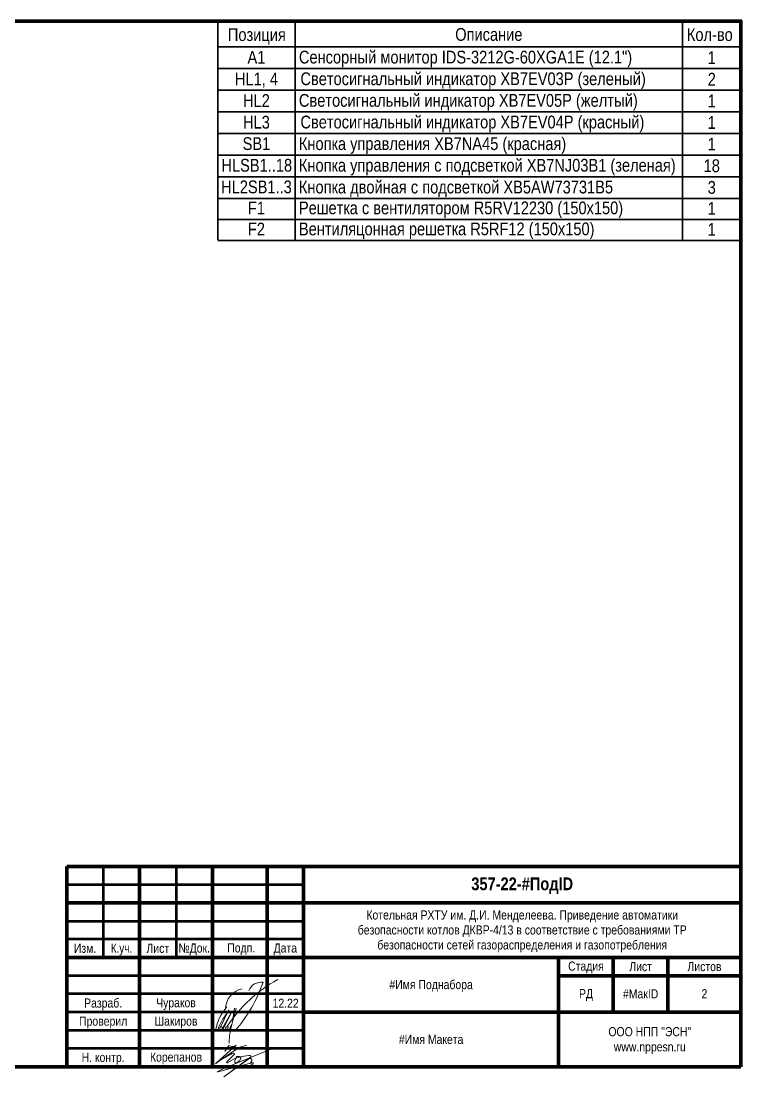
# Model space of a CAD drawing. Header units: millimetres. Extents: x -6000 to 26000, y -6000 to 26000.
# Drawn here: x 217.5 to 415, y -4443.7 to -4153.9 of the extents above; entities that cross this region are included whole.
import ezdxf

# ---------------------------------------------------------------- set-up
doc = ezdxf.new("R2010")
doc.units = ezdxf.units.MM
doc.header["$MEASUREMENT"] = 0
for name, color, linetype, lineweight in [('0_Ном._пера__1', 7, 'Continuous', 15), ('0_Ном._пера__241', 7, 'Continuous', 50), ('0_Ном._пера__246', 7, 'Continuous', 100), ('2D - Общий_Ном._пера__21', 7, 'Continuous', 30), ('Аннотация - Текст_Ном._пера__1', 7, 'Continuous', 15)]:
    doc.layers.add(name, color=color, linetype=linetype, lineweight=lineweight)
doc.layers.add('0_Ном._пера__9', color=7, linetype='Continuous', lineweight=15, true_color=0x3dad99)
doc.styles.add('СГЕНЕРИР_СТИЛЬ_1', font='')
doc.styles.add('СГЕНЕРИР_СТИЛЬ_4', font='')
doc.styles.get('СГЕНЕРИР_СТИЛЬ_1').set_extended_font_data('Arial Narrow')
doc.styles.get('СГЕНЕРИР_СТИЛЬ_4').set_extended_font_data('Arial Narrow', bold=True)

msp = doc.modelspace()

# ---------------------------------------------------------------- linework, layer by layer
at = {"layer": '0_Ном._пера__241', "color": 7, "linetype": 'Continuous', "lineweight": 50}
for p, q in [((240, -4385.93), (240, -4410.93)), ((260, -4385.93), (260, -4410.93)), ((230, -4390.93), (295, -4390.93)), ((230, -4400.93), (295, -4400.93)), ((295, -4405.93), (230, -4405.93)), ((295, -4415.93), (230, -4415.93)), ((295, -4420.93), (230, -4420.93)), ((295, -4425.93), (230, -4425.93)), ((295, -4430.93), (230, -4430.93)), ((295, -4435.93), (230, -4435.93))]:
    msp.add_line(p, q, dxfattribs=at)
at = {"layer": '0_Ном._пера__246', "color": 7, "linetype": 'Continuous', "lineweight": 100}
for p, q in [((415, -4385.93), (230, -4385.93)), ((230, -4385.93), (230, -4440.93)), ((250, -4385.93), (250, -4440.93)), ((270, -4385.93), (270, -4440.93)), ((285, -4385.93), (285, -4440.93)), ((295, -4385.93), (295, -4440.93)), ((415, -4395.93), (230, -4395.93)), ((415, -4410.93), (230, -4410.93)), ((365, -4440.93), (365, -4410.93)), ((380, -4410.93), (380, -4425.93)), ((395, -4410.93), (395, -4425.93)), ((415, -4415.93), (365, -4415.93)), ((415, -4425.93), (295, -4425.93))]:
    msp.add_line(p, q, dxfattribs=at)
at = {"layer": '0_Ном._пера__246', "color": 7, "linetype": 'Continuous', "lineweight": 100, "flags": 128}
msp.add_lwpolyline([(415, -4440.93), (415, -4153.93), (20, -4153.93), (20, -4440.93)], close=True, dxfattribs=at)
at = {"layer": '0_Ном._пера__9', "color": 135, "linetype": 'Continuous', "lineweight": 15, "true_color": 0x3dad99}
for p, q in [((274.54, -4425.27), (271.86, -4430.82)), ((272.35, -4430.92), (275.1, -4426.13)), ((275.1, -4426.13), (272.84, -4430.82)), ((275.49, -4428.57), (276.47, -4424.8)), ((275.49, -4428.57), (276.07, -4424.83)), ((274.27, -4429.99), (274.13, -4431.03)), ((274.53, -4431.08), (275.27, -4429.34)), ((273.33, -4430.92), (273.51, -4430.6))]:
    msp.add_line(p, q, dxfattribs=at)
at = {"layer": '0_Ном._пера__9', "color": 135, "linetype": 'Continuous', "lineweight": 15, "true_color": 0x3dad99, "flags": 128}
for points in [[(273.37, -4436.69), (274.48, -4435.05, -0.414214), (274.51, -4435.05), (274.64, -4435.14, 0.267949), (275.98, -4435.24), (276.48, -4435, -0.775573), (276.51, -4435.03), (271.17, -4439.78), (270.81, -4440.12), (270.95, -4439.98, 0.030067), (271.39, -4439.61), (276.91, -4435.92, -0.091908), (278.11, -4435.33), (279.12, -4435.07, -0.933541), (279.19, -4435.19)], [(271.87, -4439.3), (275.11, -4437.46, -0.08719), (275.64, -4437.22), (275.75, -4437.2, -0.702393), (275.98, -4437.54), (273.94, -4439.56, 0.136086), (273.9, -4439.67, 0.443716), (274.02, -4439.81), (274.18, -4439.81, 0.161222), (274.25, -4439.78), (276.29, -4438.58, -0.026522), (276.38, -4438.52, -0.768791), (276.46, -4438.59), (276.23, -4439.03, 0.105043), (276.11, -4439.44, 0.43472), (276.54, -4439.91, 0.16132), (276.66, -4439.86), (277.28, -4439.41, 0.102211), (277.56, -4439.09), (277.58, -4439.05, -0.023478), (277.62, -4438.99, 0.197304), (277.75, -4438.44, 0.161257), (277.69, -4438.32, 0.094433), (277.46, -4438.17), (277.44, -4438.16, 0.083774), (277.2, -4438.11, 0.05387), (276.8, -4438.13, 0.985858), (276.69, -4438.45), (278.65, -4438.01, -0.027151), (278.73, -4437.99), (280.02, -4437.85, -0.046388), (280.15, -4437.85), (280.38, -4437.87, -0.65616), (280.5, -4438.22), (273.14, -4443.69), (279.32, -4439.2), (280.16, -4438.64), (280.27, -4438.62, -0.038414), (280.38, -4438.62), (280.48, -4438.62), (280.5, -4438.62, -0.402341), (280.8, -4439.23, 0.020676), (280.78, -4439.28), (280.55, -4439.66, 0.467701), (280.83, -4440.27, 0.131652), (281.07, -4440.18, 0.726247), (280.97, -4439.81), (280.88, -4439.8, 0.115506), (280.74, -4439.81), (274.6, -4441.52), (271.6, -4442.35), (271.48, -4442.34, -0.747293), (271.44, -4442.19), (273.5, -4441.21), (286.93, -4435.74)]]:
    msp.add_lwpolyline(points, format="xyb", dxfattribs=at)
at = {"layer": '0_Ном._пера__9', "color": 135, "linetype": 'Continuous', "lineweight": 15, "true_color": 0x3dad99}
for centre, radius, start, end in [((306.41, -4450.76), 38.51, 118.6981, 146.8966), ((243.78, -4403.42), 42.61, 319.6537, 340.3805), ((283.34, -4421.21), 3.52, 80.6082, 161.7985), ((279.27, -4425.07), 5.66, 101.6434, 180.3746), ((283.79, -4433.16), 13.12, 138.6736, 169.7126), ((286.05, -4436.17), 15.59, 139.9163, 160.3208), ((272.19, -4430.62), 0.668, 353.3227, 96.6773), ((296.11, -4434.81), 21.55, 163.167, 179.0964), ((273.35, -4430.32), 0.661, 268.7016, 341.1724)]:
    msp.add_arc(centre, radius, start, end, dxfattribs=at)
msp.add_ellipse((273.9, -4430.39), major_axis=(0.248, 0.662), ratio=0.421875, dxfattribs=at)
at = {"layer": '2D - Общий_Ном._пера__21', "color": 7, "linetype": 'Continuous', "lineweight": 30}
for p, q in [((271.49, -4153.93), (271.49, -4213.94)), ((271.49, -4153.93), (415, -4153.93)), ((292.66, -4153.93), (292.66, -4213.94)), ((399.02, -4153.93), (399.02, -4214.02)), ((415, -4153.93), (415, -4214.11)), ((271.49, -4161.03), (415, -4161.03)), ((271.49, -4166.97), (415, -4166.97)), ((271.49, -4172.9), (415, -4172.9)), ((271.49, -4178.84), (415, -4178.84)), ((271.49, -4184.77), (415, -4184.77)), ((271.49, -4190.71), (415, -4190.71)), ((271.49, -4196.64), (415, -4196.64)), ((271.49, -4202.58), (415, -4202.58)), ((271.49, -4208.34), (415, -4208.34)), ((271.49, -4214.11), (415, -4214.11))]:
    msp.add_line(p, q, dxfattribs=at)

# ---------------------------------------------------------------- texts
at = {"layer": '0_Ном._пера__1', "color": 7, "linetype": 'Continuous', "lineweight": 15, "attachment_point": 5}
for s, insert, char_height, style in [('\\A1;{\\pqc;\\fArial Narrow|b1|i0|c204|p34;357-22\\fArial Narrow|b1|i0|c204|p34;-\\fArial Narrow|b1|i0|c204|p34;#ПодID}', (355, -4391.22), 3.5, 'СГЕНЕРИР_СТИЛЬ_4'), ('\\A1;{\\pqc;\\fArial Narrow|b0|i0|c204|p34;Изм.}', (235.04, -4408.42), 2.5, 'СГЕНЕРИР_СТИЛЬ_1'), ('\\A1;{\\W0.950000x;\\pqc;\\fArial Narrow|b0|i0|c204|p34;К.уч.}', (245.04, -4408.76), 2.5, 'СГЕНЕРИР_СТИЛЬ_1'), ('\\A1;{\\pqc;\\fArial Narrow|b0|i0|c204|p34;Лист}', (255, -4408.42), 2.5, 'СГЕНЕРИР_СТИЛЬ_1'), ('\\A1;{\\pqc;\\fArial Narrow|b0|i0|c204|p34;№Док.}', (265, -4408.69), 2.5, 'СГЕНЕРИР_СТИЛЬ_1'), ('\\A1;{\\pqc;\\fArial Narrow|b0|i0|c204|p34; Подп.}', (277.5, -4408.65), 2.5, 'СГЕНЕРИР_СТИЛЬ_1'), ('\\A1;{\\pqc;\\fArial Narrow|b0|i0|c204|p34;Дата}', (290, -4408.69), 2.5, 'СГЕНЕРИР_СТИЛЬ_1'), ('\\A1;{\\pqc;\\fArial Narrow|b0|i0|c204|p34;Стадия}', (372.5, -4413.65), 2.5, 'СГЕНЕРИР_СТИЛЬ_1'), ('\\A1;{\\pqc;\\fArial Narrow|b0|i0|c204|p34;Лист}', (387.5, -4413.44), 2.5, 'СГЕНЕРИР_СТИЛЬ_1'), ('\\A1;{\\pqc;\\fArial Narrow|b0|i0|c204|p34;Листов}', (405, -4413.44), 2.5, 'СГЕНЕРИР_СТИЛЬ_1'), ('\\A1;{\\pqc;\\fArial Narrow|b0|i0|c204|p34;#Имя Поднабора}', (330, -4418.74), 2.5, 'СГЕНЕРИР_СТИЛЬ_1'), ('\\A1;{\\pqc;\\fArial Narrow|b0|i0|c204|p34;РД}', (372.5, -4421.21), 2.5, 'СГЕНЕРИР_СТИЛЬ_1'), ('\\A1;{\\pqc;\\fArial Narrow|b0|i0|c204|p34;#МакID}', (387.5, -4420.92), 2.5, 'СГЕНЕРИР_СТИЛЬ_1'), ('\\A1;{\\pqc;\\fArial Narrow|b0|i0|c204|p34;#Имя Макета}', (330, -4433.42), 2.5, 'СГЕНЕРИР_СТИЛЬ_1')]:
    msp.add_mtext(s, dxfattribs=dict(at, insert=insert, char_height=char_height, style=style))
at = {"layer": '0_Ном._пера__1', "color": 7, "linetype": 'Continuous', "lineweight": 15, "insert": (355, -4403.74), "char_height": 2.5, "width": 102.1134, "attachment_point": 5, "line_spacing_factor": 0.984993, "style": 'СГЕНЕРИР_СТИЛЬ_1'}
msp.add_mtext('\\A1;{\\pqc;\\fArial Narrow|b0|i0|c204|p34;Котельная РХТУ им. Д.И. Менделеева. Приведение автоматики безопасности котлов ДКВР-4/13 в соответствие с требованиями ТР безопасности сетей газораспределения и газопотребления}', dxfattribs=at)
at = {"layer": '0_Ном._пера__1', "color": 7, "linetype": 'Continuous', "lineweight": 15, "insert": (390, -4433.74), "char_height": 2.5, "attachment_point": 5, "line_spacing_factor": 0.996855, "style": 'СГЕНЕРИР_СТИЛЬ_1'}
msp.add_mtext('\\A1;{\\pqc;\\fArial Narrow|b0|i0|c204|p34;ООО НПП "ЭСН"\\P\\pqc;\\fArial Narrow|b0|i0|c204|p34;www.nppesn.ru}', dxfattribs=at)
at = {"layer": 'Аннотация - Текст_Ном._пера__1', "color": 7, "linetype": 'Continuous', "lineweight": 15, "style": 'СГЕНЕРИР_СТИЛЬ_1'}
for s, insert, char_height, attachment_point in [('\\A1;{\\pqc;\\fArial Narrow|b0|i0|c204|p34;Позиция}', (282.18, -4155.89), 3.5, 2), ('\\A1;{\\pqc;\\fArial Narrow|b0|i0|c204|p34;Описание}', (345.84, -4155.83), 3.5, 2), ('\\A1;{\\pqc;\\fArial Narrow|b0|i0|c204|p34;Кол\\fArial Narrow|b0|i0|c204|p34;-во}', (406.48, -4155.88), 3.5, 2), ('\\A1;{\\pqc;\\fArial Narrow|b0|i0|c204|p34;A1}', (282.07, -4162.11), 3.5, 2), ('\\A1;{\\pql;\\fArial Narrow|b0|i0|c204|p34;Сенсорный монитор IDS-3212G-60XGA1E\\fArial Narrow|b0|i0|c204|p34; (12.1")}', (293.73, -4162.06), 3.5, 1), ('\\A1;{\\pqc;\\fArial Narrow|b0|i0|c204|p34;1}', (407.01, -4162.19), 3.5, 2), ('\\A1;{\\pqc;\\fArial Narrow|b0|i0|c204|p34;HL1,\\fArial Narrow|b0|i0|c204|p34; \\fArial Narrow|b0|i0|c204|p34;4}', (282.07, -4168.05), 3.5, 2), ('\\A1;{\\pqc;\\fArial Narrow|b0|i0|c204|p34;Светосигнальный индикатор XB7EV03P (зеленый)}', (341.53, -4168), 3.5, 2), ('\\A1;{\\pqc;\\fArial Narrow|b0|i0|c204|p34;2}', (407.01, -4168.13), 3.5, 2), ('\\A1;{\\pqc;\\fArial Narrow|b0|i0|c204|p34;HL2}', (282.07, -4173.98), 3.5, 2), ('\\A1;{\\pql;\\fArial Narrow|b0|i0|c204|p34;Светосигнальный индикатор \\fArial Narrow|b0|i0|c204|p34;\\H0.998213x;XB7EV05P \\fArial Narrow|b0|i0|c204|p34;\\H1.001790x;(желтый)}', (293.73, -4173.93), 3.5, 1), ('\\A1;{\\pqc;\\fArial Narrow|b0|i0|c204|p34;1}', (407.01, -4174.07), 3.5, 2), ('\\A1;{\\pqc;\\fArial Narrow|b0|i0|c204|p34;HL3}', (282.07, -4179.92), 3.5, 2), ('\\A1;{\\pqc;\\fArial Narrow|b0|i0|c204|p34;Светосигнальный индикатор XB7EV04P (красный)}', (341.33, -4179.87), 3.5, 2), ('\\A1;{\\pqc;\\fArial Narrow|b0|i0|c204|p34;1}', (407.01, -4180), 3.5, 2), ('\\A1;{\\pqc;\\fArial Narrow|b0|i0|c204|p34;SB\\fArial Narrow|b0|i0|c204|p34;1}', (282.07, -4185.8), 3.5, 2), ('\\A1;{\\pql;\\fArial Narrow|b0|i0|c204|p34;Кнопка управления XB7NA45 (красная)}', (293.73, -4185.81), 3.5, 1), ('\\A1;{\\pqc;\\fArial Narrow|b0|i0|c204|p34;1}', (407.01, -4185.94), 3.5, 2), ('\\A1;{\\pqc;\\fArial Narrow|b0|i0|c204|p34;HLSB1..18}', (282.16, -4191.74), 3.5, 2), ('\\A1;{\\pql;\\fArial Narrow|b0|i0|c204|p34;Кнопка управления с подсветкой XB7NJ03B1 (зеленая)}', (293.73, -4191.74), 3.5, 1), ('\\A1;{\\pqc;\\fArial Narrow|b0|i0|c204|p34;1\\fArial Narrow|b0|i0|c204|p34;8}', (407.01, -4191.87), 3.5, 2), ('\\A1;{\\pqc;\\fArial Narrow|b0|i0|c204|p34;HL2SB1..3}', (282.07, -4197.68), 3.5, 2), ('\\A1;{\\pql;\\fArial Narrow|b0|i0|c204|p34;Кнопка двойная с подсветкой XB5AW73731B5}', (293.73, -4197.72), 3.5, 1), ('\\A1;{\\pqc;\\fArial Narrow|b0|i0|c204|p34;3}', (407.01, -4197.81), 3.5, 2), ('\\A1;{\\pqc;\\fArial Narrow|b0|i0|c204|p34;F1}', (282.07, -4203.49), 3.5, 2), ('\\A1;{\\pql;\\fArial Narrow|b0|i0|c204|p34;Решетка с вентилятором R5RV12230 (150х150)}', (293.73, -4203.44), 3.5, 1), ('\\A1;{\\pqc;\\fArial Narrow|b0|i0|c204|p34;1}', (407.01, -4203.57), 3.5, 2), ('\\A1;{\\pqc;\\fArial Narrow|b0|i0|c204|p34;F\\fArial Narrow|b0|i0|c204|p34;2}', (282.07, -4209.25), 3.5, 2), ('\\A1;{\\pql;\\fArial Narrow|b0|i0|c204|p34;Вентиляцонная р\\fArial Narrow|b0|i0|c204|p34;ешетка R5RF12\\fArial Narrow|b0|i0|c204|p34; \\fArial Narrow|b0|i0|c204|p34;(150х150)}', (293.73, -4209.21), 3.5, 1), ('\\A1;{\\pqc;\\fArial Narrow|b0|i0|c204|p34;1}', (407.01, -4209.34), 3.5, 2), ('\\A1;{\\pqc;\\fArial Narrow|b0|i0|c204|p34;2}', (405, -4419.64), 2.5, 2), ('\\A1;{\\pqc;\\fArial Narrow|b0|i0|c204|p34;Разраб.}', (240, -4422.17), 2.5, 2), ('\\A1;{\\pqc;\\fArial Narrow|b0|i0|c204|p34;Чураков}', (260, -4422.09), 2.5, 2), ('\\A1;{\\pqc;\\fArial Narrow|b0|i0|c204|p34;12.22}', (290.08, -4422.23), 2.5, 2), ('\\A1;{\\pqc;\\fArial Narrow|b0|i0|c204|p34;Проверил}', (240, -4427.14), 2.5, 2), ('\\A1;{\\pqc;\\fArial Narrow|b0|i0|c204|p34;Шакиров}', (260, -4427.14), 2.5, 2), ('\\A1;{\\pqc;\\fArial Narrow|b0|i0|c204|p34;Н. контр.}', (240, -4437.09), 2.5, 2), ('\\A1;{\\pqc;\\fArial Narrow|b0|i0|c204|p34;Корепанов}', (260, -4437.01), 2.5, 2)]:
    msp.add_mtext(s, dxfattribs=dict(at, insert=insert, char_height=char_height, attachment_point=attachment_point))

doc.saveas('drawing.dxf')
